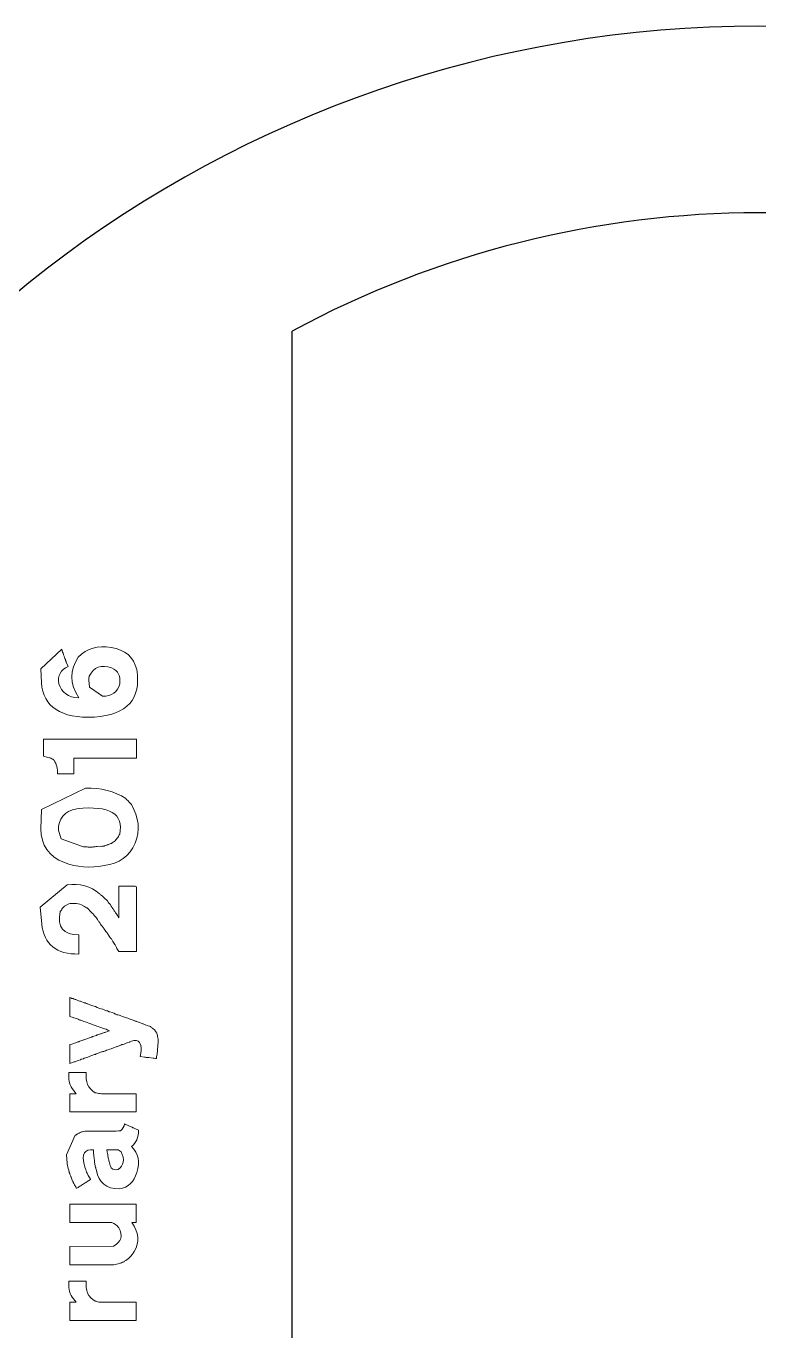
# Model space of a CAD drawing. Header units: millimetres. Extents: x 20 to 320, y 25 to 75.
# Drawn here: x 274.29 to 290, y 47.05 to 75 of the extents above; entities that cross this region are included whole.
import ezdxf

# ---------------------------------------------------------------- set-up
doc = ezdxf.new("R2010")
doc.units = ezdxf.units.MM
doc.layers.get('0').update_dxf_attribs({"lineweight": 25, "true_color": 0x000000})

msp = doc.modelspace()

# ---------------------------------------------------------------- linework, layer by layer
at = {"color": 1, "true_color": 0xff0000}
msp.add_line((280, 27.087), (280, 68.466), dxfattribs=at)
at = {"color": 3, "lineweight": 0, "true_color": 0x00ff00}
for p, q in [((274.608, 61.234), (275.057, 61.653)), ((275.057, 61.653), (275.078, 61.586)), ((275.078, 61.586), (275.088, 61.57)), ((275.088, 61.57), (275.093, 61.549)), ((275.093, 61.549), (275.099, 61.528)), ((274.623, 60.933), (274.608, 61.234)), ((275.13, 61.439), (275.14, 61.429)), ((275.14, 61.429), (275.14, 61.413)), ((275.156, 61.371), (275.193, 61.283)), ((275.636, 60.985), (275.652, 60.84)), ((275.647, 61.074), (275.647, 61.058)), ((275.652, 60.84), (275.929, 60.646)), ((274.665, 59.664), (274.665, 59.727)), ((274.665, 59.727), (276.66, 59.727)), ((274.665, 59.649), (274.665, 59.664)), ((274.665, 59.56), (274.665, 59.649)), ((274.665, 59.539), (274.665, 59.56)), ((274.665, 59.471), (274.665, 59.539)), ((276.66, 59.727), (276.66, 59.659)), ((276.66, 59.659), (276.66, 59.638)), ((276.66, 59.638), (276.66, 59.544)), ((276.66, 59.544), (276.66, 59.523)), ((274.665, 59.377), (274.665, 59.471)), ((274.665, 59.361), (274.665, 59.377)), ((274.759, 59.335), (274.665, 59.361)), ((274.796, 59.325), (274.759, 59.335)), ((274.811, 59.325), (274.796, 59.325)), ((274.895, 59.272), (274.884, 59.278)), ((275.381, 59.314), (275.318, 59.314)), ((275.318, 59.314), (275.318, 59.225)), ((275.396, 59.314), (275.381, 59.314)), ((275.485, 59.314), (275.396, 59.314)), ((275.506, 59.314), (275.485, 59.314)), ((275.574, 59.314), (275.506, 59.314)), ((275.668, 59.314), (275.574, 59.314)), ((275.683, 59.314), (275.668, 59.314)), ((275.704, 59.314), (275.683, 59.314)), ((275.809, 59.314), (275.704, 59.314)), ((275.824, 59.314), (275.809, 59.314)), ((275.845, 59.314), (275.824, 59.314)), ((275.908, 59.314), (275.845, 59.314)), ((275.924, 59.314), (275.908, 59.314)), ((276.012, 59.314), (275.924, 59.314)), ((276.117, 59.314), (276.012, 59.314)), ((276.133, 59.314), (276.117, 59.314)), ((276.153, 59.314), (276.133, 59.314)), ((276.169, 59.314), (276.153, 59.314)), ((276.195, 59.314), (276.169, 59.314)), ((276.211, 59.314), (276.195, 59.314)), ((276.284, 59.314), (276.211, 59.314)), ((276.326, 59.314), (276.284, 59.314)), ((276.43, 59.314), (276.326, 59.314)), ((276.446, 59.314), (276.43, 59.314)), ((276.467, 59.314), (276.446, 59.314)), ((276.483, 59.314), (276.467, 59.314)), ((276.509, 59.314), (276.483, 59.314)), ((276.524, 59.314), (276.509, 59.314)), ((276.592, 59.314), (276.524, 59.314)), ((276.608, 59.314), (276.592, 59.314)), ((276.623, 59.314), (276.608, 59.314)), ((276.66, 59.314), (276.623, 59.314)), ((276.66, 59.523), (276.66, 59.502)), ((276.66, 59.502), (276.66, 59.481)), ((276.66, 59.481), (276.66, 59.393)), ((276.66, 59.393), (276.66, 59.377)), ((276.66, 59.377), (276.66, 59.314)), ((275.031, 58.98), (274.968, 58.98)), ((275.046, 58.98), (275.031, 58.98)), ((275.135, 58.98), (275.046, 58.98)), ((275.156, 58.98), (275.135, 58.98)), ((275.224, 58.98), (275.156, 58.98)), ((275.25, 58.98), (275.224, 58.98)), ((275.271, 58.98), (275.25, 58.98)), ((275.297, 58.98), (275.271, 58.98)), ((275.318, 58.98), (275.297, 58.98)), ((275.318, 59.225), (275.318, 59.168)), ((275.318, 59.168), (275.318, 59.147)), ((275.318, 59.147), (275.318, 59.058)), ((275.318, 59.058), (275.318, 59.043)), ((275.318, 59.043), (275.318, 58.98)), ((274.623, 58.217), (275.569, 58.672)), ((276.43, 58.453), (276.441, 58.437)), ((274.608, 57.806), (274.623, 58.217)), ((276.488, 58.396), (276.493, 58.385)), ((274.989, 57.769), (275.043, 57.588)), ((275.043, 57.588), (275.506, 57.424)), ((276.227, 57.576), (276.237, 57.586)), ((276.237, 57.586), (276.242, 57.597)), ((276.242, 57.597), (276.253, 57.613)), ((276.253, 57.613), (276.263, 57.618)), ((275.506, 57.424), (275.522, 57.419)), ((275.522, 57.419), (275.553, 57.419)), ((275.647, 57.414), (275.663, 57.414)), ((275.663, 57.414), (275.72, 57.414)), ((275.72, 57.414), (275.73, 57.419)), ((275.814, 57.424), (275.892, 57.43)), ((275.892, 57.43), (275.908, 57.424)), ((275.908, 57.424), (275.924, 57.43)), ((276.216, 57.566), (276.227, 57.576)), ((274.594, 56.122), (275.172, 56.605)), ((276.284, 56.511), (276.284, 56.573)), ((276.284, 56.573), (276.603, 56.573)), ((276.284, 56.495), (276.284, 56.511)), ((276.284, 56.406), (276.284, 56.495)), ((276.66, 56.563), (276.66, 56.547)), ((276.66, 56.547), (276.66, 56.532)), ((276.66, 56.532), (276.66, 56.37)), ((275.208, 56.198), (275.114, 56.146)), ((275.892, 56.391), (275.903, 56.385)), ((276.07, 56.208), (276.08, 56.203)), ((276.284, 56.385), (276.284, 56.406)), ((276.284, 56.318), (276.284, 56.385)), ((276.284, 56.224), (276.284, 56.318)), ((276.284, 56.208), (276.284, 56.224)), ((276.284, 56.187), (276.284, 56.208)), ((276.284, 56.166), (276.284, 56.187)), ((276.66, 56.37), (276.66, 56.349)), ((276.66, 56.349), (276.66, 56.323)), ((276.66, 56.323), (276.66, 56.302)), ((276.66, 56.302), (276.66, 56.276)), ((276.66, 56.276), (276.66, 56.208)), ((276.66, 56.208), (276.66, 56.187)), ((276.66, 56.187), (276.66, 56.099)), ((274.629, 55.764), (274.594, 56.122)), ((275.099, 56.125), (275.083, 56.114)), ((275.104, 56.135), (275.099, 56.125)), ((275.548, 56.14), (275.485, 56.177)), ((275.589, 56.114), (275.548, 56.14)), ((275.605, 56.109), (275.589, 56.114)), ((275.699, 56.01), (275.605, 56.109)), ((275.72, 55.989), (275.699, 56.01)), ((275.736, 55.978), (275.72, 55.989)), ((276.148, 56.099), (276.164, 56.083)), ((276.164, 56.083), (276.174, 56.062)), ((276.174, 56.062), (276.185, 56.046)), ((276.185, 56.046), (276.195, 56.031)), ((276.195, 56.031), (276.206, 56.02)), ((276.206, 56.02), (276.211, 56.005)), ((276.221, 55.994), (276.232, 55.984)), ((276.232, 55.984), (276.253, 55.947)), ((276.284, 56.062), (276.284, 56.166)), ((276.284, 56.046), (276.284, 56.062)), ((276.284, 56.025), (276.284, 56.046)), ((276.284, 56.01), (276.284, 56.025)), ((276.284, 55.984), (276.284, 56.01)), ((276.284, 55.968), (276.284, 55.984)), ((276.284, 55.947), (276.284, 55.968)), ((276.284, 55.931), (276.284, 55.947)), ((276.284, 55.895), (276.284, 55.931)), ((276.66, 56.099), (276.66, 56.083)), ((276.66, 56.083), (276.66, 56.02)), ((276.66, 56.02), (276.66, 55.984)), ((276.66, 55.984), (276.66, 55.947)), ((276.66, 55.947), (276.66, 55.916)), ((276.66, 55.916), (276.66, 55.879)), ((275.824, 55.858), (275.804, 55.895)), ((275.835, 55.848), (275.824, 55.858)), ((275.84, 55.832), (275.835, 55.848)), ((275.856, 55.822), (275.84, 55.832)), ((275.861, 55.806), (275.856, 55.822)), ((275.877, 55.79), (275.861, 55.806)), ((275.882, 55.775), (275.877, 55.79)), ((275.892, 55.759), (275.882, 55.775)), ((275.903, 55.743), (275.892, 55.759)), ((275.95, 55.686), (275.939, 55.696)), ((275.96, 55.665), (275.95, 55.686)), ((275.976, 55.644), (275.96, 55.665)), ((276.66, 55.879), (276.66, 55.848)), ((276.66, 55.848), (276.66, 55.811)), ((276.66, 55.811), (276.66, 55.78)), ((276.66, 55.78), (276.66, 55.691)), ((276.66, 55.691), (276.66, 55.66)), ((276.66, 55.66), (276.66, 55.634)), ((276.66, 55.634), (276.66, 55.602)), ((275.428, 55.534), (275.428, 55.514)), ((275.428, 55.514), (275.428, 55.42)), ((275.428, 55.42), (275.428, 55.399)), ((275.428, 55.399), (275.428, 55.378)), ((275.428, 55.378), (275.428, 55.357)), ((275.428, 55.357), (275.428, 55.341)), ((276.059, 55.524), (276.054, 55.54)), ((276.096, 55.472), (276.091, 55.482)), ((276.106, 55.461), (276.096, 55.472)), ((276.122, 55.446), (276.106, 55.461)), ((276.153, 55.388), (276.122, 55.446)), ((276.169, 55.367), (276.153, 55.388)), ((276.66, 55.602), (276.66, 55.581)), ((276.66, 55.581), (276.66, 55.487)), ((276.66, 55.487), (276.66, 55.43)), ((276.66, 55.43), (276.66, 55.409)), ((276.66, 55.409), (276.66, 55.388)), ((276.66, 55.388), (276.66, 55.367)), ((276.66, 55.367), (276.66, 55.346)), ((276.66, 55.346), (276.66, 55.258)), ((275.428, 55.341), (275.428, 55.32)), ((275.428, 55.32), (275.428, 55.305)), ((275.428, 55.305), (275.428, 55.284)), ((275.428, 55.284), (275.428, 55.19)), ((275.428, 55.19), (275.428, 55.122)), ((276.2, 55.315), (276.195, 55.326)), ((276.221, 55.289), (276.2, 55.315)), ((276.232, 55.263), (276.221, 55.289)), ((276.242, 55.242), (276.232, 55.263)), ((276.284, 55.179), (276.242, 55.242)), ((276.347, 55.179), (276.284, 55.179)), ((276.362, 55.179), (276.347, 55.179)), ((276.451, 55.179), (276.362, 55.179)), ((276.472, 55.179), (276.451, 55.179)), ((276.54, 55.179), (276.472, 55.179)), ((276.566, 55.179), (276.54, 55.179)), ((276.587, 55.179), (276.566, 55.179)), ((276.613, 55.179), (276.587, 55.179)), ((276.634, 55.179), (276.613, 55.179)), ((276.66, 55.179), (276.634, 55.179)), ((276.66, 55.258), (276.66, 55.242)), ((276.66, 55.242), (276.66, 55.179)), ((275.234, 54.125), (275.234, 54.188)), ((275.234, 54.109), (275.234, 54.125)), ((275.234, 54.021), (275.234, 54.109)), ((275.234, 54), (275.234, 54.021)), ((275.234, 53.979), (275.234, 54)), ((275.234, 53.958), (275.234, 53.979)), ((275.234, 53.864), (275.234, 53.958)), ((275.328, 54.156), (275.344, 54.146)), ((275.344, 54.146), (275.36, 54.146)), ((275.36, 54.146), (275.401, 54.125)), ((275.401, 54.125), (275.417, 54.12)), ((275.417, 54.12), (275.448, 54.115)), ((275.448, 54.115), (275.459, 54.109)), ((275.459, 54.109), (275.475, 54.104)), ((275.475, 54.104), (275.542, 54.078)), ((275.542, 54.078), (275.563, 54.073)), ((275.563, 54.073), (275.584, 54.062)), ((275.584, 54.062), (275.6, 54.057)), ((275.6, 54.057), (275.616, 54.052)), ((275.616, 54.052), (275.631, 54.047)), ((275.631, 54.047), (275.647, 54.042)), ((275.647, 54.042), (275.663, 54.036)), ((275.663, 54.036), (275.725, 54.01)), ((275.725, 54.01), (275.783, 53.995)), ((275.783, 53.995), (275.819, 53.979)), ((275.819, 53.979), (275.856, 53.963)), ((275.856, 53.963), (275.871, 53.958)), ((275.871, 53.958), (275.939, 53.937)), ((275.234, 53.843), (275.234, 53.864)), ((275.234, 53.817), (275.234, 53.843)), ((275.234, 53.786), (275.234, 53.817)), ((275.302, 53.76), (275.234, 53.786)), ((275.318, 53.755), (275.302, 53.76)), ((275.412, 53.723), (275.375, 53.739)), ((275.433, 53.713), (275.412, 53.723)), ((275.532, 53.676), (275.506, 53.687)), ((275.589, 53.661), (275.532, 53.676)), ((275.939, 53.937), (275.955, 53.932)), ((276.039, 53.901), (276.075, 53.885)), ((276.075, 53.885), (276.091, 53.88)), ((276.326, 53.796), (276.357, 53.786)), ((276.357, 53.786), (276.446, 53.755)), ((276.446, 53.755), (276.477, 53.744)), ((276.477, 53.744), (276.503, 53.734)), ((276.503, 53.734), (276.524, 53.723)), ((276.524, 53.723), (276.55, 53.718)), ((276.623, 53.692), (276.644, 53.681)), ((276.644, 53.681), (276.655, 53.676)), ((275.652, 53.634), (275.589, 53.661)), ((275.73, 53.608), (275.71, 53.614)), ((275.751, 53.598), (275.73, 53.608)), ((275.804, 53.378), (275.819, 53.389)), ((275.84, 53.567), (275.809, 53.577)), ((275.819, 53.389), (275.835, 53.389)), ((275.877, 53.556), (275.84, 53.567)), ((275.976, 53.52), (275.877, 53.556)), ((275.903, 53.415), (275.918, 53.42)), ((275.918, 53.42), (275.934, 53.426)), ((276.012, 53.509), (275.976, 53.52)), ((276.044, 53.493), (276.012, 53.509)), ((276.08, 53.478), (276.044, 53.493)), ((276.702, 53.661), (276.722, 53.655)), ((276.722, 53.655), (276.743, 53.645)), ((276.743, 53.645), (276.796, 53.629)), ((276.796, 53.629), (276.806, 53.624)), ((276.806, 53.624), (276.843, 53.608)), ((276.843, 53.608), (276.853, 53.603)), ((276.853, 53.603), (276.89, 53.593)), ((276.89, 53.593), (276.957, 53.567)), ((276.957, 53.567), (276.968, 53.561)), ((276.968, 53.561), (276.978, 53.551)), ((277.051, 53.493), (277.057, 53.478)), ((275.234, 53.18), (275.271, 53.19)), ((275.234, 53.117), (275.234, 53.18)), ((275.234, 53.102), (275.234, 53.117)), ((275.271, 53.19), (275.386, 53.232)), ((275.386, 53.232), (275.401, 53.237)), ((275.401, 53.237), (275.422, 53.243)), ((275.422, 53.243), (275.433, 53.248)), ((275.433, 53.248), (275.448, 53.253)), ((275.448, 53.253), (275.49, 53.269)), ((275.704, 53.342), (275.72, 53.352)), ((275.72, 53.352), (275.804, 53.378)), ((276.227, 53.133), (276.19, 53.117)), ((276.237, 53.138), (276.227, 53.133)), ((276.509, 53.232), (276.462, 53.222)), ((276.519, 53.237), (276.509, 53.232)), ((276.556, 53.253), (276.519, 53.237)), ((277.114, 53.373), (277.114, 53.358)), ((277.119, 53.128), (277.114, 53.107)), ((277.119, 53.17), (277.119, 53.149)), ((277.119, 53.149), (277.119, 53.128)), ((277.125, 53.253), (277.125, 53.227)), ((277.125, 53.227), (277.125, 53.211)), ((275.234, 53.013), (275.234, 53.102)), ((275.234, 52.992), (275.234, 53.013)), ((275.234, 52.971), (275.234, 52.992)), ((275.234, 52.95), (275.234, 52.971)), ((275.234, 52.856), (275.234, 52.95)), ((275.234, 52.835), (275.234, 52.856)), ((275.234, 52.809), (275.234, 52.835)), ((275.391, 52.835), (275.375, 52.825)), ((275.407, 52.841), (275.391, 52.835)), ((275.459, 52.856), (275.407, 52.841)), ((275.475, 52.867), (275.459, 52.856)), ((275.522, 52.877), (275.475, 52.867)), ((275.542, 52.888), (275.522, 52.877)), ((275.569, 52.898), (275.542, 52.888)), ((275.595, 52.903), (275.569, 52.898)), ((275.616, 52.914), (275.595, 52.903)), ((275.647, 52.924), (275.616, 52.914)), ((275.762, 52.966), (275.647, 52.924)), ((275.783, 52.971), (275.762, 52.966)), ((275.793, 52.982), (275.783, 52.971)), ((275.824, 52.987), (275.793, 52.982)), ((275.913, 53.023), (275.824, 52.987)), ((276.054, 53.07), (276.018, 53.06)), ((276.091, 53.086), (276.054, 53.07)), ((276.117, 53.091), (276.091, 53.086)), ((276.832, 52.914), (276.738, 52.929)), ((276.853, 52.914), (276.832, 52.914)), ((276.869, 52.908), (276.853, 52.914)), ((276.89, 52.908), (276.869, 52.908)), ((276.9, 52.903), (276.89, 52.908)), ((276.926, 52.903), (276.9, 52.903)), ((277.02, 52.888), (276.926, 52.903)), ((277.041, 52.888), (277.02, 52.888)), ((277.067, 52.882), (277.041, 52.888)), ((277.088, 52.882), (277.067, 52.882)), ((277.109, 53.023), (277.104, 53.008)), ((277.104, 53.008), (277.104, 52.992)), ((277.104, 52.992), (277.104, 52.976)), ((277.114, 53.065), (277.109, 53.039)), ((277.109, 53.039), (277.109, 53.023)), ((277.114, 53.107), (277.114, 53.081)), ((277.114, 53.081), (277.114, 53.065)), ((275.208, 52.48), (275.208, 52.585)), ((275.208, 52.585), (275.584, 52.585)), ((275.323, 52.809), (275.234, 52.778)), ((275.234, 52.778), (275.234, 52.809)), ((275.344, 52.814), (275.323, 52.809)), ((275.36, 52.82), (275.344, 52.814)), ((275.375, 52.825), (275.36, 52.82)), ((275.208, 52.465), (275.208, 52.48)), ((275.208, 52.444), (275.208, 52.465)), ((275.234, 52.068), (275.234, 52.13)), ((275.234, 52.13), (275.37, 52.13)), ((275.234, 52.052), (275.234, 52.068)), ((275.234, 51.963), (275.234, 52.052)), ((275.777, 52.151), (275.793, 52.151)), ((275.913, 52.13), (276.655, 52.13)), ((276.655, 52.13), (276.655, 52.042)), ((276.655, 52.042), (276.655, 52.021)), ((276.655, 52.021), (276.655, 51.995)), ((276.655, 51.995), (276.655, 51.927)), ((275.234, 51.943), (275.234, 51.963)), ((275.234, 51.875), (275.234, 51.943)), ((275.234, 51.849), (275.234, 51.875)), ((275.234, 51.828), (275.234, 51.849)), ((275.234, 51.739), (275.234, 51.828)), ((275.297, 51.739), (275.234, 51.739)), ((275.313, 51.739), (275.297, 51.739)), ((275.401, 51.739), (275.313, 51.739)), ((275.422, 51.739), (275.401, 51.739)), ((275.443, 51.739), (275.422, 51.739)), ((275.464, 51.739), (275.443, 51.739)), ((275.485, 51.739), (275.464, 51.739)), ((275.542, 51.739), (275.485, 51.739)), ((275.636, 51.739), (275.542, 51.739)), ((275.657, 51.739), (275.636, 51.739)), ((275.689, 51.739), (275.657, 51.739)), ((275.715, 51.739), (275.689, 51.739)), ((275.746, 51.739), (275.715, 51.739)), ((275.783, 51.739), (275.746, 51.739)), ((275.814, 51.739), (275.783, 51.739)), ((275.851, 51.739), (275.814, 51.739)), ((276.012, 51.739), (275.851, 51.739)), ((276.028, 51.739), (276.012, 51.739)), ((276.044, 51.739), (276.028, 51.739)), ((276.148, 51.739), (276.044, 51.739)), ((276.19, 51.739), (276.148, 51.739)), ((276.232, 51.739), (276.19, 51.739)), ((276.274, 51.739), (276.232, 51.739)), ((276.315, 51.739), (276.274, 51.739)), ((276.42, 51.739), (276.315, 51.739)), ((276.456, 51.739), (276.42, 51.739)), ((276.561, 51.739), (276.456, 51.739)), ((276.576, 51.739), (276.561, 51.739)), ((276.597, 51.739), (276.576, 51.739)), ((276.613, 51.739), (276.597, 51.739)), ((276.639, 51.739), (276.613, 51.739)), ((276.655, 51.739), (276.639, 51.739)), ((276.655, 51.927), (276.655, 51.906)), ((276.655, 51.906), (276.655, 51.817)), ((276.655, 51.817), (276.655, 51.802)), ((276.655, 51.802), (276.655, 51.739)), ((276.404, 51.484), (276.42, 51.473)), ((276.42, 51.473), (276.446, 51.463)), ((276.446, 51.463), (276.467, 51.452)), ((276.467, 51.452), (276.483, 51.447)), ((276.483, 51.447), (276.498, 51.442)), ((276.498, 51.442), (276.514, 51.431)), ((275.16, 50.822), (275.349, 51.238)), ((275.349, 51.238), (275.36, 51.243)), ((275.485, 51.311), (275.506, 51.311)), ((275.595, 51.327), (276.106, 51.327)), ((276.514, 51.431), (276.566, 51.41)), ((276.566, 51.41), (276.582, 51.4)), ((276.582, 51.4), (276.597, 51.395)), ((276.597, 51.395), (276.613, 51.39)), ((276.613, 51.39), (276.623, 51.384)), ((276.623, 51.384), (276.702, 51.348)), ((276.133, 50.93), (276.028, 50.93)), ((276.028, 50.93), (276.028, 50.914)), ((276.028, 50.914), (276.033, 50.893)), ((276.033, 50.893), (276.033, 50.878)), ((276.148, 50.93), (276.133, 50.93)), ((276.169, 50.93), (276.148, 50.93)), ((276.185, 50.93), (276.169, 50.93)), ((276.211, 50.93), (276.185, 50.93)), ((276.227, 50.93), (276.211, 50.93)), ((276.247, 50.93), (276.227, 50.93)), ((276.268, 50.925), (276.247, 50.93)), ((276.331, 50.883), (276.268, 50.925)), ((275.172, 50.643), (275.16, 50.822)), ((275.177, 50.627), (275.172, 50.643)), ((275.542, 50.611), (275.548, 50.596)), ((275.548, 50.596), (275.553, 50.554)), ((275.751, 50.726), (275.746, 50.815)), ((275.757, 50.711), (275.751, 50.726)), ((275.762, 50.669), (275.757, 50.711)), ((275.777, 50.575), (275.762, 50.669)), ((276.044, 50.826), (276.044, 50.81)), ((276.049, 50.794), (276.054, 50.773)), ((276.054, 50.773), (276.054, 50.758)), ((276.054, 50.758), (276.059, 50.737)), ((276.059, 50.737), (276.065, 50.705)), ((276.07, 50.69), (276.075, 50.669)), ((276.075, 50.669), (276.08, 50.653)), ((275.229, 50.408), (275.229, 50.423)), ((275.25, 50.35), (275.25, 50.366)), ((275.26, 50.34), (275.25, 50.35)), ((275.553, 50.554), (275.569, 50.517)), ((275.569, 50.517), (275.574, 50.502)), ((275.574, 50.502), (275.589, 50.449)), ((275.783, 50.559), (275.777, 50.575)), ((275.788, 50.528), (275.788, 50.543)), ((275.302, 50.246), (275.292, 50.256)), ((275.36, 50.131), (275.354, 50.141)), ((275.37, 50.115), (275.36, 50.131)), ((275.375, 50.105), (275.37, 50.115)), ((275.574, 50.225), (275.558, 50.22)), ((275.584, 50.235), (275.574, 50.225)), ((275.6, 50.241), (275.584, 50.235)), ((275.605, 50.251), (275.6, 50.241)), ((275.673, 50.288), (275.605, 50.251)), ((275.229, 49.703), (275.229, 49.766)), ((275.229, 49.766), (276.655, 49.766)), ((276.655, 49.766), (276.655, 49.661)), ((275.229, 49.687), (275.229, 49.703)), ((275.229, 49.599), (275.229, 49.687)), ((275.229, 49.578), (275.229, 49.599)), ((275.229, 49.557), (275.229, 49.578)), ((275.229, 49.536), (275.229, 49.557)), ((275.229, 49.515), (275.229, 49.536)), ((275.229, 49.5), (275.229, 49.515)), ((275.229, 49.474), (275.229, 49.5)), ((276.655, 49.661), (276.655, 49.635)), ((276.655, 49.635), (276.655, 49.62)), ((276.655, 49.62), (276.655, 49.599)), ((276.655, 49.599), (276.655, 49.578)), ((276.655, 49.578), (276.655, 49.557)), ((276.655, 49.557), (276.655, 49.536)), ((276.655, 49.536), (276.655, 49.447)), ((275.229, 49.369), (275.229, 49.474)), ((275.292, 49.369), (275.229, 49.369)), ((275.307, 49.369), (275.292, 49.369)), ((275.396, 49.369), (275.307, 49.369)), ((275.417, 49.369), (275.396, 49.369)), ((275.485, 49.369), (275.417, 49.369)), ((275.579, 49.369), (275.485, 49.369)), ((275.595, 49.369), (275.579, 49.369)), ((275.616, 49.369), (275.595, 49.369)), ((275.636, 49.369), (275.616, 49.369)), ((275.699, 49.369), (275.636, 49.369)), ((275.715, 49.369), (275.699, 49.369)), ((275.804, 49.369), (275.715, 49.369)), ((275.824, 49.369), (275.804, 49.369)), ((275.892, 49.369), (275.824, 49.369)), ((275.918, 49.369), (275.892, 49.369)), ((275.939, 49.369), (275.918, 49.369)), ((275.976, 49.369), (275.939, 49.369)), ((276.012, 49.369), (275.976, 49.369)), ((276.117, 49.369), (276.012, 49.369)), ((276.133, 49.369), (276.117, 49.369)), ((276.655, 49.369), (276.561, 49.369)), ((276.655, 49.447), (276.655, 49.432)), ((276.655, 49.432), (276.655, 49.369)), ((275.229, 48.857), (276.164, 48.862)), ((275.229, 48.821), (275.229, 48.857)), ((275.229, 48.779), (275.229, 48.821)), ((275.229, 48.69), (275.229, 48.779)), ((275.229, 48.669), (275.229, 48.69)), ((275.229, 48.601), (275.229, 48.669)), ((275.229, 48.575), (275.229, 48.601)), ((275.229, 48.554), (275.229, 48.575)), ((275.229, 48.528), (275.229, 48.554)), ((275.229, 48.507), (275.229, 48.528)), ((275.229, 48.481), (275.229, 48.507)), ((275.229, 48.46), (275.229, 48.481)), ((275.292, 48.46), (275.229, 48.46)), ((275.307, 48.46), (275.292, 48.46)), ((275.396, 48.46), (275.307, 48.46)), ((275.417, 48.46), (275.396, 48.46)), ((275.485, 48.46), (275.417, 48.46)), ((275.511, 48.46), (275.485, 48.46)), ((275.569, 48.46), (275.511, 48.46)), ((275.631, 48.46), (275.569, 48.46)), ((275.647, 48.46), (275.631, 48.46)), ((275.736, 48.46), (275.647, 48.46)), ((275.757, 48.46), (275.736, 48.46)), ((275.824, 48.46), (275.757, 48.46)), ((275.887, 48.46), (275.824, 48.46)), ((275.903, 48.46), (275.887, 48.46)), ((275.992, 48.46), (275.903, 48.46)), ((276.023, 48.46), (275.992, 48.46)), ((276.059, 48.46), (276.023, 48.46)), ((276.174, 48.466), (276.059, 48.46)), ((276.321, 48.502), (276.305, 48.497)), ((276.378, 48.523), (276.362, 48.518)), ((276.394, 48.528), (276.378, 48.523)), ((276.399, 48.539), (276.394, 48.528)), ((275.208, 48.011), (275.208, 48.116)), ((275.208, 48.116), (275.584, 48.116)), ((275.208, 47.996), (275.208, 48.011)), ((275.208, 47.975), (275.208, 47.996)), ((275.234, 47.599), (275.234, 47.661)), ((275.234, 47.661), (275.37, 47.661)), ((275.234, 47.583), (275.234, 47.599)), ((275.234, 47.495), (275.234, 47.583)), ((275.777, 47.682), (275.793, 47.682)), ((275.913, 47.661), (276.655, 47.661)), ((276.655, 47.661), (276.655, 47.573)), ((276.655, 47.573), (276.655, 47.552)), ((276.655, 47.552), (276.655, 47.526)), ((276.655, 47.526), (276.655, 47.458)), ((275.234, 47.474), (275.234, 47.495)), ((275.234, 47.406), (275.234, 47.474)), ((275.234, 47.38), (275.234, 47.406)), ((275.234, 47.359), (275.234, 47.38)), ((275.234, 47.27), (275.234, 47.359)), ((275.297, 47.27), (275.234, 47.27)), ((275.313, 47.27), (275.297, 47.27)), ((275.401, 47.27), (275.313, 47.27)), ((275.422, 47.27), (275.401, 47.27)), ((275.443, 47.27), (275.422, 47.27)), ((275.464, 47.27), (275.443, 47.27)), ((275.485, 47.27), (275.464, 47.27)), ((275.542, 47.27), (275.485, 47.27)), ((275.636, 47.27), (275.542, 47.27)), ((275.657, 47.27), (275.636, 47.27)), ((275.689, 47.27), (275.657, 47.27)), ((275.715, 47.27), (275.689, 47.27)), ((275.746, 47.27), (275.715, 47.27)), ((275.783, 47.27), (275.746, 47.27)), ((275.814, 47.27), (275.783, 47.27)), ((275.851, 47.27), (275.814, 47.27)), ((276.012, 47.27), (275.851, 47.27)), ((276.028, 47.27), (276.012, 47.27)), ((276.044, 47.27), (276.028, 47.27)), ((276.148, 47.27), (276.044, 47.27)), ((276.19, 47.27), (276.148, 47.27)), ((276.232, 47.27), (276.19, 47.27)), ((276.274, 47.27), (276.232, 47.27)), ((276.315, 47.27), (276.274, 47.27)), ((276.42, 47.27), (276.315, 47.27)), ((276.456, 47.27), (276.42, 47.27)), ((276.561, 47.27), (276.456, 47.27)), ((276.576, 47.27), (276.561, 47.27)), ((276.597, 47.27), (276.576, 47.27)), ((276.613, 47.27), (276.597, 47.27)), ((276.639, 47.27), (276.613, 47.27)), ((276.655, 47.27), (276.639, 47.27)), ((276.655, 47.458), (276.655, 47.437)), ((276.655, 47.437), (276.655, 47.348)), ((276.655, 47.348), (276.655, 47.333)), ((276.655, 47.333), (276.655, 47.27))]:
    msp.add_line(p, q, dxfattribs=at)
at = {"color": 1, "true_color": 0xff0000}
for radius, start, end in [(25, 14.8351, 165.1649), (21, 61.5631, 118.4369)]:
    msp.add_arc((290, 50), radius, start, end, dxfattribs=at)
at = {"color": 3, "lineweight": 0, "true_color": 0x00ff00}
for points in [[(275.099, 61.528), (275.109, 61.509), (275.116, 61.49), (275.119, 61.471)], [(275.412, 61.481), (275.6, 61.674), (275.835, 61.742), (276.117, 61.685)], [(276.117, 61.685), (276.417, 61.643), (276.6, 61.486), (276.665, 61.215)], [(275.193, 61.283), (275.028, 61.208), (274.964, 61.084), (274.999, 60.912)], [(275.119, 61.471), (275.123, 61.465), (275.125, 61.46), (275.125, 61.455)], [(275.125, 61.455), (275.128, 61.45), (275.13, 61.445), (275.13, 61.439)], [(275.14, 61.413), (275.144, 61.408), (275.146, 61.403), (275.146, 61.398)], [(275.146, 61.398), (275.149, 61.392), (275.151, 61.387), (275.151, 61.382)], [(275.151, 61.382), (275.155, 61.378), (275.157, 61.375), (275.156, 61.371)], [(275.422, 60.609), (275.228, 60.915), (275.224, 61.205), (275.412, 61.481)], [(276.127, 61.251), (275.904, 61.328), (275.744, 61.269), (275.647, 61.074)], [(276.3, 60.912), (276.325, 61.075), (276.267, 61.188), (276.127, 61.251)], [(275.647, 61.058), (275.639, 61.03), (275.636, 61.006), (275.636, 60.985)], [(276.665, 61.215), (276.767, 60.586), (276.464, 60.246), (275.757, 60.197)], [(275.757, 60.197), (275.039, 60.165), (274.662, 60.411), (274.623, 60.933)], [(274.999, 60.912), (275.052, 60.721), (275.193, 60.62), (275.422, 60.609)], [(275.929, 60.646), (276.133, 60.641), (276.257, 60.73), (276.3, 60.912)], [(274.884, 59.278), (274.857, 59.299), (274.832, 59.314), (274.811, 59.325)], [(274.968, 58.98), (274.971, 59.093), (274.946, 59.191), (274.895, 59.272)], [(275.569, 58.672), (275.897, 58.685), (276.184, 58.611), (276.43, 58.453)], [(276.441, 58.437), (276.447, 58.434), (276.45, 58.431), (276.451, 58.427)], [(276.451, 58.427), (276.468, 58.415), (276.48, 58.404), (276.488, 58.396)], [(275.381, 58.234), (275.11, 58.178), (274.979, 58.023), (274.989, 57.769)], [(276.3, 57.686), (276.394, 58.126), (276.088, 58.309), (275.381, 58.234)], [(276.493, 58.385), (276.518, 58.362), (276.537, 58.341), (276.55, 58.323)], [(276.55, 58.323), (276.716, 58.047), (276.743, 57.772), (276.634, 57.498)], [(275.114, 57.08), (274.784, 57.211), (274.615, 57.453), (274.608, 57.806)], [(276.263, 57.618), (276.275, 57.646), (276.287, 57.668), (276.3, 57.686)], [(275.553, 57.419), (275.591, 57.415), (275.623, 57.413), (275.647, 57.414)], [(275.73, 57.419), (275.764, 57.419), (275.791, 57.421), (275.814, 57.424)], [(275.924, 57.43), (275.944, 57.433), (275.958, 57.435), (275.965, 57.435)], [(275.965, 57.435), (275.971, 57.438), (275.976, 57.44), (275.981, 57.44)], [(276.634, 57.498), (276.509, 57.214), (276.287, 57.054), (275.971, 57.017)], [(275.981, 57.44), (276.006, 57.451), (276.029, 57.458), (276.049, 57.461)], [(276.049, 57.461), (276.052, 57.465), (276.056, 57.467), (276.059, 57.466)], [(276.059, 57.466), (276.085, 57.478), (276.108, 57.487), (276.127, 57.492)], [(276.127, 57.492), (276.131, 57.498), (276.134, 57.502), (276.138, 57.503)], [(276.138, 57.503), (276.172, 57.523), (276.198, 57.544), (276.216, 57.566)], [(275.971, 57.017), (275.662, 56.96), (275.376, 56.981), (275.114, 57.08)], [(275.172, 56.605), (275.448, 56.641), (275.679, 56.577), (275.866, 56.412)], [(276.603, 56.573), (276.623, 56.575), (276.642, 56.571), (276.66, 56.563)], [(275.485, 56.177), (275.387, 56.206), (275.294, 56.213), (275.208, 56.198)], [(275.866, 56.412), (275.878, 56.406), (275.886, 56.399), (275.892, 56.391)], [(275.903, 56.385), (275.942, 56.355), (275.972, 56.327), (275.992, 56.302)], [(275.992, 56.302), (276.028, 56.274), (276.054, 56.243), (276.07, 56.208)], [(276.08, 56.203), (276.111, 56.162), (276.133, 56.127), (276.148, 56.099)], [(275.025, 56.031), (274.958, 55.697), (275.092, 55.532), (275.428, 55.534)], [(275.072, 56.104), (275.059, 56.073), (275.044, 56.049), (275.025, 56.031)], [(275.083, 56.114), (275.08, 56.108), (275.076, 56.104), (275.072, 56.104)], [(275.114, 56.146), (275.111, 56.139), (275.107, 56.136), (275.104, 56.135)], [(275.804, 55.895), (275.773, 55.924), (275.75, 55.952), (275.736, 55.978)], [(276.211, 56.005), (276.217, 56.001), (276.22, 55.997), (276.221, 55.994)], [(276.253, 55.947), (276.262, 55.926), (276.273, 55.909), (276.284, 55.895)], [(275.428, 55.122), (274.945, 55.111), (274.679, 55.325), (274.629, 55.764)], [(275.939, 55.696), (275.927, 55.715), (275.915, 55.731), (275.903, 55.743)], [(276.044, 55.555), (276.013, 55.589), (275.991, 55.619), (275.976, 55.644)], [(276.054, 55.54), (276.049, 55.544), (276.045, 55.549), (276.044, 55.555)], [(276.091, 55.482), (276.079, 55.5), (276.069, 55.514), (276.059, 55.524)], [(276.195, 55.326), (276.183, 55.341), (276.174, 55.355), (276.169, 55.367)], [(275.234, 54.188), (275.248, 54.183), (275.261, 54.178), (275.271, 54.172)], [(275.271, 54.172), (275.291, 54.17), (275.31, 54.164), (275.328, 54.156)], [(275.375, 53.739), (275.351, 53.744), (275.332, 53.749), (275.318, 53.755)], [(275.506, 53.687), (275.479, 53.699), (275.454, 53.707), (275.433, 53.713)], [(275.955, 53.932), (275.987, 53.917), (276.015, 53.907), (276.039, 53.901)], [(276.091, 53.88), (276.155, 53.861), (276.206, 53.841), (276.242, 53.822)], [(276.242, 53.822), (276.275, 53.815), (276.303, 53.807), (276.326, 53.796)], [(276.55, 53.718), (276.577, 53.705), (276.602, 53.696), (276.623, 53.692)], [(276.655, 53.676), (276.673, 53.672), (276.689, 53.667), (276.702, 53.661)], [(275.71, 53.614), (275.69, 53.623), (275.67, 53.63), (275.652, 53.634)], [(275.809, 53.577), (275.788, 53.588), (275.769, 53.595), (275.751, 53.598)], [(275.835, 53.389), (275.858, 53.403), (275.881, 53.411), (275.903, 53.415)], [(275.934, 53.426), (275.939, 53.429), (275.944, 53.431), (275.95, 53.431)], [(275.95, 53.431), (275.96, 53.436), (275.971, 53.439), (275.981, 53.441)], [(275.981, 53.441), (275.99, 53.448), (276.004, 53.453), (276.023, 53.457)], [(276.023, 53.457), (276.042, 53.468), (276.061, 53.475), (276.08, 53.478)], [(276.978, 53.551), (277.01, 53.532), (277.034, 53.512), (277.051, 53.493)], [(277.057, 53.478), (277.086, 53.442), (277.105, 53.407), (277.114, 53.373)], [(275.49, 53.269), (275.516, 53.279), (275.537, 53.286), (275.553, 53.29)], [(275.553, 53.29), (275.582, 53.304), (275.608, 53.312), (275.631, 53.316)], [(275.631, 53.316), (275.657, 53.33), (275.682, 53.338), (275.704, 53.342)], [(276.19, 53.117), (276.161, 53.111), (276.137, 53.103), (276.117, 53.091)], [(276.305, 53.164), (276.28, 53.151), (276.257, 53.143), (276.237, 53.138)], [(276.347, 53.18), (276.334, 53.17), (276.32, 53.165), (276.305, 53.164)], [(276.451, 53.217), (276.412, 53.197), (276.377, 53.185), (276.347, 53.18)], [(276.462, 53.222), (276.458, 53.217), (276.455, 53.216), (276.451, 53.217)], [(276.66, 53.269), (276.62, 53.27), (276.585, 53.264), (276.556, 53.253)], [(276.738, 52.929), (276.787, 53.122), (276.761, 53.235), (276.66, 53.269)], [(277.114, 53.358), (277.122, 53.317), (277.126, 53.282), (277.125, 53.253)], [(277.125, 53.211), (277.12, 53.197), (277.118, 53.183), (277.119, 53.17)], [(275.976, 53.044), (275.95, 53.033), (275.929, 53.026), (275.913, 53.023)], [(276.018, 53.06), (276, 53.052), (275.986, 53.047), (275.976, 53.044)], [(277.104, 52.976), (277.094, 52.941), (277.089, 52.91), (277.088, 52.882)], [(275.584, 52.585), (275.558, 52.384), (275.623, 52.239), (275.777, 52.151)], [(275.37, 52.13), (275.277, 52.223), (275.223, 52.327), (275.208, 52.444)], [(275.793, 52.151), (275.834, 52.136), (275.874, 52.129), (275.913, 52.13)], [(276.321, 51.337), (276.365, 51.38), (276.393, 51.429), (276.404, 51.484)], [(275.36, 51.243), (275.377, 51.257), (275.394, 51.268), (275.412, 51.275)], [(275.412, 51.275), (275.439, 51.293), (275.463, 51.305), (275.485, 51.311)], [(275.506, 51.311), (275.54, 51.322), (275.569, 51.327), (275.595, 51.327)], [(276.106, 51.327), (276.193, 51.323), (276.264, 51.327), (276.321, 51.337)], [(276.702, 51.348), (276.703, 51.193), (276.654, 51.076), (276.556, 50.998)], [(275.741, 50.93), (275.547, 50.943), (275.481, 50.837), (275.542, 50.611)], [(275.746, 50.815), (275.739, 50.862), (275.737, 50.9), (275.741, 50.93)], [(276.033, 50.878), (276.039, 50.857), (276.043, 50.839), (276.044, 50.826)], [(276.268, 50.507), (276.39, 50.594), (276.411, 50.719), (276.331, 50.883)], [(276.556, 50.998), (276.703, 50.849), (276.74, 50.665), (276.665, 50.444)], [(275.208, 50.491), (275.188, 50.539), (275.178, 50.584), (275.177, 50.627)], [(276.044, 50.81), (276.047, 50.805), (276.049, 50.8), (276.049, 50.794)], [(276.065, 50.705), (276.068, 50.7), (276.07, 50.695), (276.07, 50.69)], [(276.08, 50.653), (276.092, 50.604), (276.105, 50.566), (276.117, 50.538)], [(275.229, 50.423), (275.217, 50.447), (275.21, 50.47), (275.208, 50.491)], [(275.25, 50.366), (275.24, 50.383), (275.233, 50.396), (275.229, 50.408)], [(275.292, 50.256), (275.277, 50.289), (275.266, 50.316), (275.26, 50.34)], [(275.589, 50.449), (275.608, 50.422), (275.62, 50.398), (275.626, 50.376)], [(275.626, 50.376), (275.649, 50.347), (275.664, 50.317), (275.673, 50.288)], [(275.788, 50.543), (275.784, 50.549), (275.783, 50.554), (275.783, 50.559)], [(275.804, 50.486), (275.795, 50.5), (275.79, 50.514), (275.788, 50.528)], [(276.295, 50.089), (276.013, 50.091), (275.85, 50.223), (275.804, 50.486)], [(276.117, 50.538), (276.166, 50.502), (276.216, 50.491), (276.268, 50.507)], [(276.665, 50.444), (276.609, 50.242), (276.486, 50.123), (276.295, 50.089)], [(275.318, 50.204), (275.308, 50.218), (275.303, 50.232), (275.302, 50.246)], [(275.354, 50.141), (275.339, 50.165), (275.327, 50.186), (275.318, 50.204)], [(275.443, 50.147), (275.421, 50.124), (275.399, 50.11), (275.375, 50.105)], [(275.485, 50.173), (275.472, 50.159), (275.458, 50.15), (275.443, 50.147)], [(275.558, 50.22), (275.532, 50.197), (275.508, 50.182), (275.485, 50.173)], [(276.279, 49.259), (276.237, 49.311), (276.188, 49.348), (276.133, 49.369)], [(276.164, 48.862), (276.34, 48.954), (276.378, 49.086), (276.279, 49.259)], [(276.561, 49.369), (276.71, 49.162), (276.728, 48.955), (276.613, 48.748)], [(276.613, 48.748), (276.553, 48.654), (276.482, 48.584), (276.399, 48.539)], [(276.305, 48.497), (276.251, 48.481), (276.207, 48.47), (276.174, 48.466)], [(276.362, 48.518), (276.345, 48.51), (276.331, 48.505), (276.321, 48.502)], [(275.584, 48.116), (275.558, 47.915), (275.623, 47.77), (275.777, 47.682)], [(275.37, 47.661), (275.277, 47.754), (275.223, 47.858), (275.208, 47.975)], [(275.793, 47.682), (275.834, 47.667), (275.874, 47.66), (275.913, 47.661)]]:
    msp.add_open_spline(points, degree=3, dxfattribs=at)

doc.saveas('drawing.dxf')
